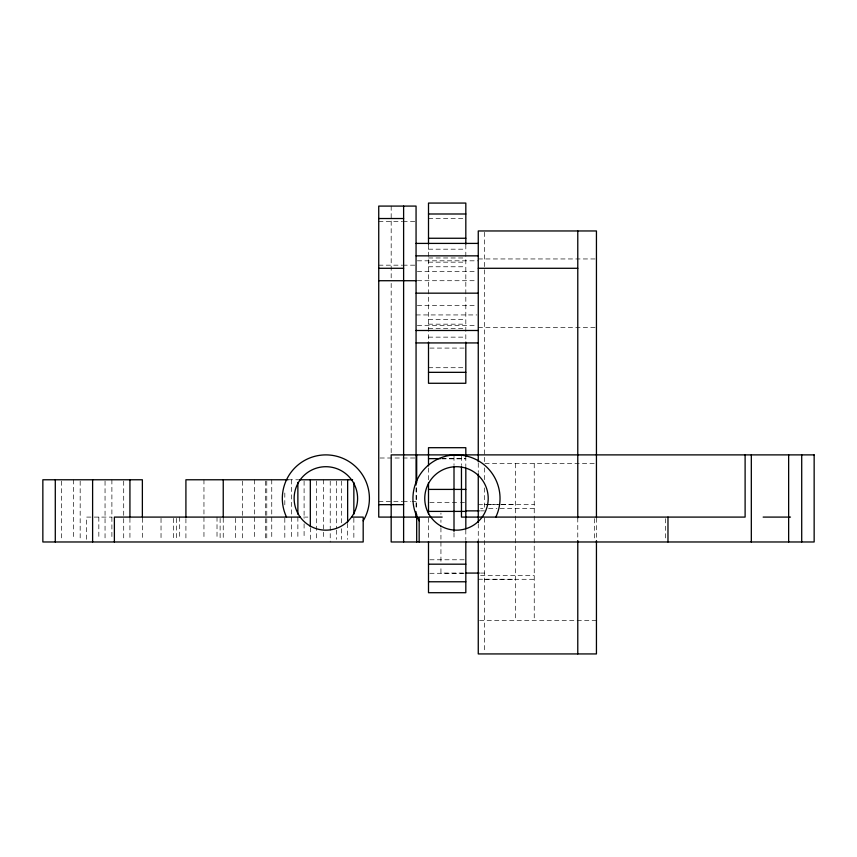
<?xml version="1.0" encoding="UTF-8"?>
<svg xmlns="http://www.w3.org/2000/svg" width="857" height="857" viewBox="0 0 857 857"><rect width="100%" height="100%" fill="white"/><g stroke="black" fill="none" stroke-linecap="round" stroke-linejoin="round"><path stroke-width="0.64" stroke-dasharray="4.29 3.21" d="M478.26 504.709L484.923 504.698M486.262 504.698L515.582 504.655M428.5 218.61L464.483 218.61M378.74 221.631L402.308 221.631M402.961 221.631L414.745 221.631M428.5 249.183L465.822 249.183M428.5 257.978L465.822 257.978M478.26 258.953L595.112 258.953M417.38 260.817L478.26 260.817M428.5 262.156L465.822 262.156M378.74 265.177L402.308 265.177M402.961 265.177L414.745 265.177M428.5 266.773L465.822 266.773M417.38 271.39L476.942 271.39M417.38 280.721L476.942 280.721M417.38 305.606L476.942 305.606M416.063 314.937L476.942 314.937M428.5 319.554L465.822 319.554M428.5 324.171L465.822 324.171M417.38 325.51L476.942 325.51M478.26 327.374L595.112 327.374M428.5 328.349L465.822 328.349M428.5 337.144L465.822 337.144M429.828 348.081L464.483 348.081M428.5 367.717L464.483 367.717M380.047 458.002L402.308 458.002M402.961 458.002L414.745 458.002M441.826 458.624L465.822 458.624M441.826 458.849L465.822 458.849M484.923 463.594L596.44 463.594M288.306 479.77L298.215 479.77M378.74 501.538L402.308 501.538M402.961 501.538L410.824 501.538M412.131 501.538L416.063 501.538M429.828 502.384L459.159 502.384M460.488 502.384L464.483 502.384M484.484 504.655L488.415 504.655M489.722 504.655L500.199 504.655M501.506 504.655L534.243 504.655M480.595 508.383L482.93 508.383M488.629 508.383L496.921 508.383M500.027 508.383L534.243 508.383M480.52 510.868L484.484 510.868M90.992 517.092L86.396 517.092L86.396 539.482M94.249 517.092L112.085 517.092M303.592 517.092L308.284 517.092M429.828 559.782L464.483 559.782M463.369 573.076L440.937 573.076L440.937 566.113M480.52 573.076L484.484 573.076M429.828 573.29L464.483 573.29M480.595 575.561L534.243 575.561M484.484 579.289L534.243 579.289M479.599 620.35L596.44 620.35M478.26 579.236L515.582 579.289M665.493 518.646L665.493 538.86M596.44 518.057L596.44 540.156M594.672 518.646L594.672 538.86M577.779 517.821L577.779 540.51M534.243 463.594L534.243 620.35M515.582 463.594L515.582 620.35M484.484 232.301L484.484 462.523M484.484 467.879L484.484 480.413M484.484 487.954L484.484 508.383M484.484 517.982L484.484 652.595M478.26 463.112L478.26 472.453M478.26 523.756L478.26 540.51M465.822 244.652L465.822 340.829M465.822 456.363L465.822 466.658M465.822 529.84L465.822 540.36M461.462 456.213L461.462 465.48M454.006 456.213L454.006 465.447M454.006 532.733L454.006 539.332M440.937 513.054L440.937 514.35M440.937 519.985L440.937 522.374M440.937 527.687L440.937 539.182M440.937 541.978L440.937 563.96M428.5 244.652L428.5 340.829M428.5 467.997L428.5 481.377M428.5 518.099L428.5 540.36M416.684 487.879L416.684 508.983M416.063 487.708L416.063 509.079M391.178 206.087L391.178 279.393M391.178 283.399L391.178 452.989M353.855 518.153L353.855 539.321M347.642 523.445L347.642 539.321M341.418 481.098L341.418 523.445M341.418 528.737L341.418 539.321M336.437 481.098L336.437 528.737M336.437 530.065L336.437 539.321M330.224 481.098L330.224 541.978M323.378 479.77L323.378 539.321M316.533 481.098L316.533 539.321M310.32 527.569L310.32 539.482M304.096 481.066L304.096 518.646M304.096 523.831L304.096 538.089M297.872 517.092L297.872 539.353M291.659 479.77L291.659 539.321M284.813 493L284.813 504.912M284.813 518.153L284.813 539.321M271.755 479.77L271.755 539.321M266.773 481.098L266.773 539.321M265.531 481.098L265.531 539.321M254.336 479.77L254.336 539.321M242.52 481.098L242.52 539.321M235.675 518.335L235.675 539.482M223.238 518.153L223.238 539.353M220.12 518.399L220.12 539.353M217.014 517.092L217.014 539.353M203.955 479.77L203.955 539.321M185.915 518.646L185.915 539.385M179.691 517.092L179.691 539.353M176.585 518.399L176.585 539.353M173.478 518.399L173.478 539.353M161.03 518.335L161.03 539.482M142.369 518.153L142.369 539.321M129.932 518.153L129.932 539.321M123.708 481.098L123.708 539.321M111.892 479.77L111.892 539.321M105.047 481.098L105.047 539.321M98.834 517.092L98.834 539.353M80.172 481.098L80.172 539.321M73.327 479.77L73.327 539.321M61.511 481.098L61.511 539.321"/><path stroke-width="1.29" d="M428.5 213.993L465.822 213.993M378.74 218.524L403.615 218.524M428.5 238.257L465.822 238.257M416.063 243.409L478.26 243.409M416.063 255.847L478.26 255.847M378.74 268.284L403.615 268.284M478.26 268.284L577.779 268.284M378.74 280.721L416.063 280.721M416.063 293.169L478.26 293.169M416.063 330.491L478.26 330.491M416.063 342.929L478.26 342.929M428.5 372.334L465.822 372.334M428.5 458.624L440.498 458.624M287.973 479.77L185.915 479.77L185.915 517.349M299.125 479.77L352.613 479.77M428.5 489.411L465.822 489.411M378.74 504.655L403.615 504.655M466.004 510.868L479.202 510.868M428.5 511.404L465.822 511.404M300.218 517.092L114.377 517.092L114.377 541.978M351.52 517.092L363.186 517.092L363.186 541.978L42.85 541.978L42.85 479.77L142.369 479.77L142.369 516.825M418.13 517.092L378.74 517.092L378.74 206.087L416.063 206.087L416.063 485.041M442.18 517.092L419.169 517.092L419.169 541.978M763.148 517.092L790.508 517.092M428.5 564.185L465.822 564.185M466.004 573.076L479.202 573.076M428.5 581.774L465.822 581.774M801.713 454.885L801.713 541.978M788.644 454.885L788.644 541.978M751.321 454.885L751.321 541.978M745.108 454.885L745.108 517.092L461.462 517.092L461.462 466.797M667.978 517.092L667.978 541.978M596.44 517.403L596.44 230.962L478.26 230.962L478.26 461.773M596.44 540.638L596.44 653.934L478.26 653.934L478.26 540.938M577.779 230.962L577.779 517.821M577.779 540.638L577.779 653.934M478.26 473.792L478.26 522.481M465.822 244.245L465.822 203.066L428.5 203.066L428.5 244.245M465.822 342.093L465.822 383.272L428.5 383.272L428.5 342.093M465.822 456.363L465.822 447.697L428.5 447.697L428.5 465.897M465.822 467.997L465.822 528.93M465.822 541.645L465.822 592.712L428.5 592.712L428.5 541.645M454.006 466.765L454.006 531.415M428.5 482.716L428.5 513.879M416.684 454.885L416.684 482.598M416.684 514.264L416.684 541.978M416.063 511.747L416.063 517.092M403.615 206.087L403.615 541.978M353.855 482.416L353.855 514.179M347.642 479.77L347.642 522.117M310.32 479.77L310.32 526.091M297.872 482.416L297.872 514.179M223.238 479.77L223.238 516.825M129.932 479.77L129.932 516.825M92.61 479.77L92.61 541.978M55.287 479.77L55.287 541.978M419.169 520.863A43.546 43.546 0 0 1 454.349 454.938A43.546 43.546 0 0 1 495.828 517.092M286.527 517.092A43.546 43.546 0 0 1 328.006 454.938A43.546 43.546 0 0 1 363.186 520.863M814.15 454.885L391.178 454.885L391.178 541.978L814.15 541.978L814.15 454.885M440.627 525.909A31.72 31.72 0 0 0 488.211 498.431A31.72 31.72 0 0 0 440.627 470.954A31.72 31.72 0 0 0 440.627 525.909M310.009 525.909A31.72 31.72 0 0 0 357.594 498.431A31.72 31.72 0 0 0 310.009 470.954A31.72 31.72 0 0 0 310.009 525.909"/></g></svg>
